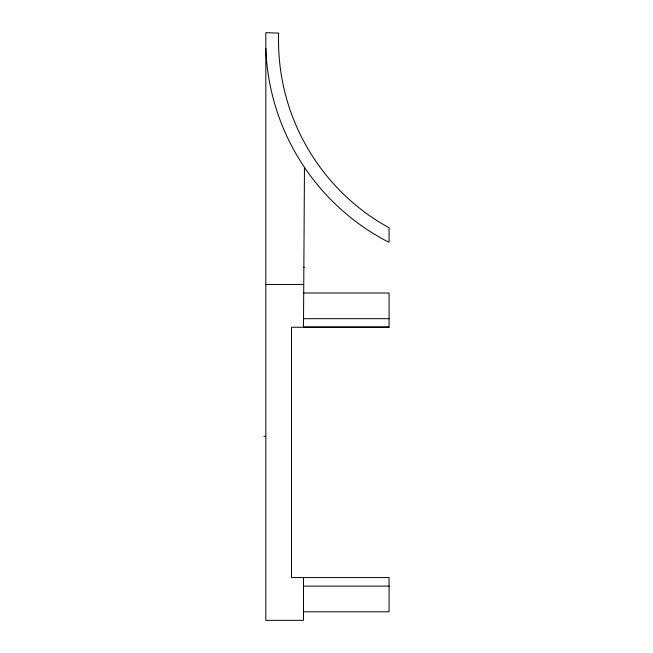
<?xml version="1.0" encoding="UTF-8"?>
<svg xmlns="http://www.w3.org/2000/svg" width="653" height="653" viewBox="0 0 653 653"><rect width="100%" height="100%" fill="white"/><g stroke="black" fill="none" stroke-linecap="round" stroke-linejoin="round"><path stroke-width="0.98" d="M303.49 327.251L304.469 167.38M263.934 436.416L265.836 436.359M303.49 267.346L304.469 267.346M265.836 284.463L303.49 284.463M303.49 293.017L389.066 293.017L389.066 327.251L291.507 327.251L291.507 577.562L389.066 577.562L389.066 611.796L303.49 611.796M303.49 318.688L389.066 318.688M303.49 326.998L389.066 326.998M303.49 586.116L389.066 586.116M303.49 577.562L303.49 620.35L265.836 620.35L265.836 32.65L278.66 33.099A213.939 213.939 0 0 0 379.107 221.996L389.066 227.75L389.066 242.287L386.013 240.802A226.779 226.779 0 0 1 265.836 48.477"/></g></svg>
